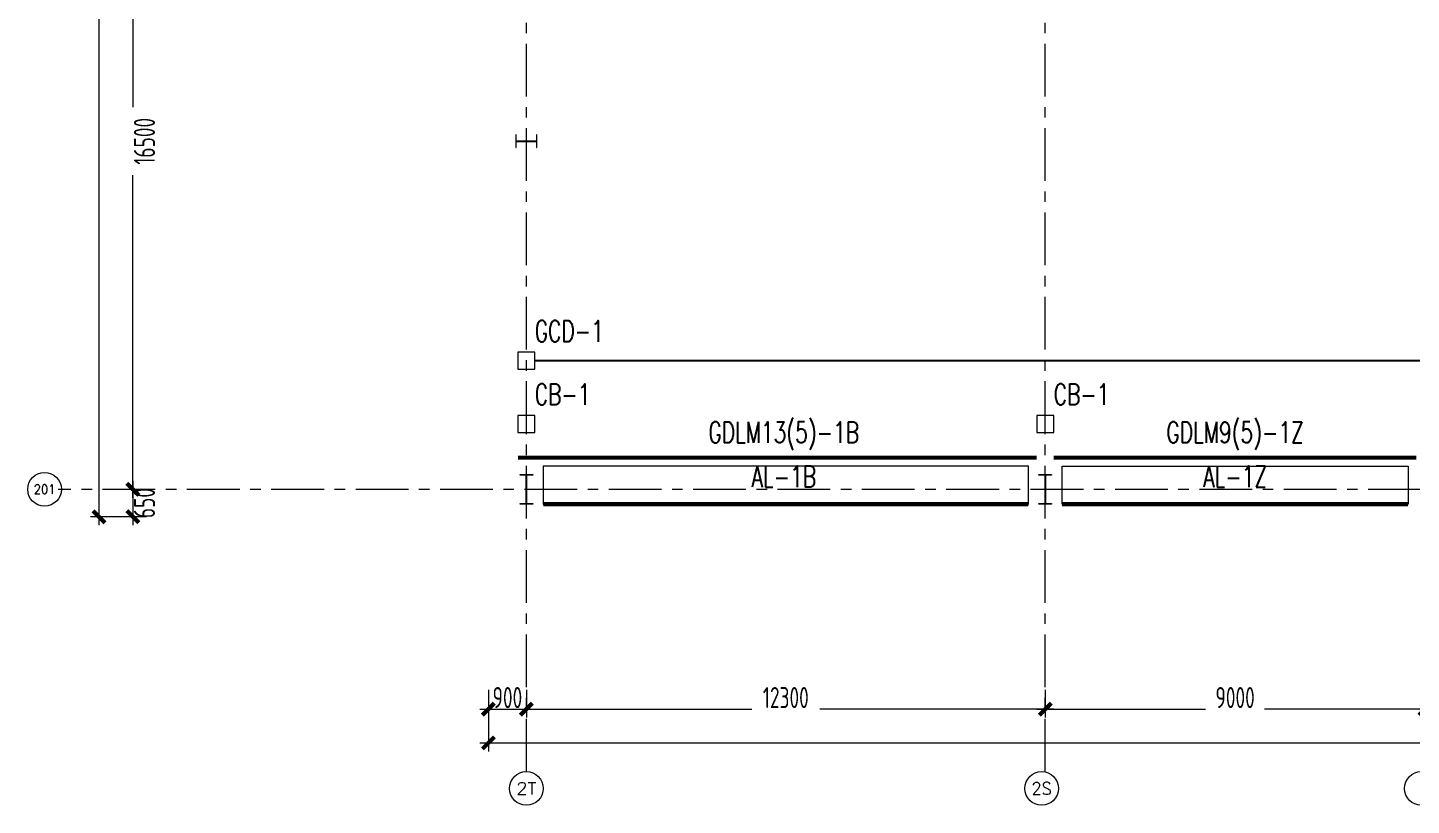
# Model space of a CAD drawing. Extents: x -1201378 to 2367219, y -619313 to 244905.
# Drawn here: x 1548120 to 1580919, y -71587 to -53156 of the extents above; entities that cross this region are included whole.
import ezdxf
from ezdxf.enums import TextEntityAlignment as Align

# ---------------------------------------------------------------- set-up
doc = ezdxf.new("R2010")
doc.units = 0
doc.header["$LTSCALE"] = 1000
doc.linetypes.add('CENTER', pattern=[2, 1.25, -0.25, 0.25, -0.25])
doc.layers.get('0').update_dxf_attribs({"linetype": 'CONTINUOUS'})
doc.layers.get('Defpoints').update_dxf_attribs({"linetype": 'CONTINUOUS'})
for name, color, linetype, lineweight in [('S-axis', 111, 'CONTINUOUS', 0), ('S-col', 2, 'CONTINUOUS', 0), ('S-dote', 5, 'CENTER', 0), ('THIN', 7, 'CONTINUOUS', 0), ('吊车梁', 4, 'CONTINUOUS', 0)]:
    doc.layers.add(name, color=color, linetype=linetype, lineweight=lineweight)
doc.styles.add('_TCH_AXIS', font='COMPLEX', dxfattribs={"bigfont": 'GBCBIG'})
doc.styles.add('TSSD_Dimension', font='tssdeng.shx', dxfattribs={"width": 0.7, "bigfont": 'hztxt.shx'})
doc.styles.add('TSSD_Rein', font='tj-romans1.shx', dxfattribs={"width": 0.7, "bigfont": 'tj-hztxt.shx'})
doc.dimstyles.new('TSSD_200_200', dxfattribs={"dimtxt": 500, "dimasz": 200, "dimexe": 200, "dimexo": 500, "dimgap": 200, "dimtad": 1, "dimdec": 0, "dimzin": 0, "dimdsep": 46, "dimtxsty": 'TSSD_Dimension', "dimblk": 'ARCHTICK', "dimcen": 0, "dimdle": 200, "dimclrt": 7, "dimadec": 0, "dimazin": 0, "dimtfac": 1, "dimtdec": 0, "dimtix": 1, "dimtmove": 2, "dimatfit": 3, "dimfxl": 1, "dimtolj": 1, "dimtzin": 0, "dimarcsym": 0})

# ---------------------------------------------------------------- blocks, each defined once
blk = doc.blocks.new('_ArchTick')
at = {"color": 0, "linetype": 'ByBlock', "const_width": 0.5}
blk.add_lwpolyline([(-0.71, -0.71), (0.71, 0.71)], dxfattribs=at)
blk = doc.blocks.new('*D59')
at = {"layer": 'Defpoints', "color": 0, "transparency": 16777216}
for p in [(-248565, -264098), (-249387, -264748), (-248565, -264748)]:
    blk.add_point(p, dxfattribs=at)
at = {"layer": 'S-axis', "color": 0, "lineweight": -2, "transparency": 16777216}
for p, q in [((-249387, -263898), (-249387, -264948)), ((-249065, -264098), (-249587, -264098)), ((-249065, -264748), (-249587, -264748))]:
    blk.add_line(p, q, dxfattribs=at)
at = {"layer": 'S-axis', "color": 0, "lineweight": -2, "transparency": 16777216, "xscale": 200, "yscale": 200, "zscale": 200}
for p, rotation in [((-249387, -264098), 90), ((-249387, -264748), 270)]:
    blk.add_blockref('_ArchTick', p, dxfattribs=dict(at, rotation=rotation))
at = {"layer": 'S-axis', "color": 7, "transparency": 16777216, "insert": (-249112, -264423), "char_height": 500, "attachment_point": 5, "rotation": 90, "style": 'TSSD_Dimension'}
blk.add_mtext('\\A1;650', dxfattribs=at)
blk = doc.blocks.new('*D60')
at = {"layer": 'Defpoints', "color": 0, "transparency": 16777216}
for p in [(-248565, -247598), (-249387, -264098), (-248565, -264098)]:
    blk.add_point(p, dxfattribs=at)
at = {"layer": 'S-axis', "color": 0, "lineweight": -2, "transparency": 16777216}
for p, q in [((-249065, -247598), (-249587, -247598)), ((-249387, -247398), (-249387, -255042)), ((-249387, -264298), (-249387, -256654)), ((-249065, -264098), (-249587, -264098))]:
    blk.add_line(p, q, dxfattribs=at)
at = {"layer": 'S-axis', "color": 0, "lineweight": -2, "transparency": 16777216, "xscale": 200, "yscale": 200, "zscale": 200}
for p, rotation in [((-249387, -247598), 90), ((-249387, -264098), 270)]:
    blk.add_blockref('_ArchTick', p, dxfattribs=dict(at, rotation=rotation))
at = {"layer": 'S-axis', "color": 7, "transparency": 16777216, "insert": (-249112, -255848), "char_height": 500, "attachment_point": 5, "rotation": 90, "style": 'TSSD_Dimension'}
blk.add_mtext('\\A1;16500', dxfattribs=at)
blk = doc.blocks.new('*D66')
at = {"layer": 'Defpoints', "color": 0, "transparency": 16777216}
for p in [(-240958, -268348), (-240058, -268348), (-240058, -269308)]:
    blk.add_point(p, dxfattribs=at)
at = {"layer": 'S-axis', "color": 0, "lineweight": -2, "transparency": 16777216}
for p, q in [((-240958, -268848), (-240958, -269508)), ((-240058, -268848), (-240058, -269508)), ((-241158, -269308), (-239858, -269308))]:
    blk.add_line(p, q, dxfattribs=at)
at = {"layer": 'S-axis', "color": 0, "lineweight": -2, "transparency": 16777216, "xscale": 200, "yscale": 200, "zscale": 200, "rotation": 180}
blk.add_blockref('_ArchTick', (-240958, -269308), dxfattribs=at)
at = {"layer": 'S-axis', "color": 0, "lineweight": -2, "transparency": 16777216, "xscale": 200, "yscale": 200, "zscale": 200}
blk.add_blockref('_ArchTick', (-240058, -269308), dxfattribs=at)
at = {"layer": 'S-axis', "color": 7, "transparency": 16777216, "insert": (-240508, -269033), "char_height": 500, "attachment_point": 5, "style": 'TSSD_Dimension'}
blk.add_mtext('\\A1;900', dxfattribs=at)
blk = doc.blocks.new('*D67')
at = {"layer": 'Defpoints', "color": 0, "transparency": 16777216}
for p in [(-240058, -268348), (-227758, -268348), (-227758, -269308)]:
    blk.add_point(p, dxfattribs=at)
at = {"layer": 'S-axis', "color": 0, "lineweight": -2, "transparency": 16777216}
for p, q in [((-240058, -268848), (-240058, -269508)), ((-227758, -268848), (-227758, -269508)), ((-240258, -269308), (-234714, -269308)), ((-227558, -269308), (-233103, -269308))]:
    blk.add_line(p, q, dxfattribs=at)
at = {"layer": 'S-axis', "color": 0, "lineweight": -2, "transparency": 16777216, "xscale": 200, "yscale": 200, "zscale": 200, "rotation": 180}
blk.add_blockref('_ArchTick', (-240058, -269308), dxfattribs=at)
at = {"layer": 'S-axis', "color": 0, "lineweight": -2, "transparency": 16777216, "xscale": 200, "yscale": 200, "zscale": 200}
blk.add_blockref('_ArchTick', (-227758, -269308), dxfattribs=at)
at = {"layer": 'S-axis', "color": 7, "transparency": 16777216, "insert": (-233908, -269033), "char_height": 500, "attachment_point": 5, "style": 'TSSD_Dimension'}
blk.add_mtext('\\A1;12300', dxfattribs=at)
blk = doc.blocks.new('*D68')
at = {"layer": 'Defpoints', "color": 0, "transparency": 16777216}
for p in [(-227758, -268348), (-218758, -268348), (-218758, -269308)]:
    blk.add_point(p, dxfattribs=at)
at = {"layer": 'S-axis', "color": 0, "lineweight": -2, "transparency": 16777216}
for p, q in [((-227758, -268848), (-227758, -269508)), ((-218758, -268848), (-218758, -269508)), ((-227958, -269308), (-223957, -269308)), ((-218558, -269308), (-222560, -269308))]:
    blk.add_line(p, q, dxfattribs=at)
at = {"layer": 'S-axis', "color": 0, "lineweight": -2, "transparency": 16777216, "xscale": 200, "yscale": 200, "zscale": 200, "rotation": 180}
blk.add_blockref('_ArchTick', (-227758, -269308), dxfattribs=at)
at = {"layer": 'S-axis', "color": 0, "lineweight": -2, "transparency": 16777216, "xscale": 200, "yscale": 200, "zscale": 200}
blk.add_blockref('_ArchTick', (-218758, -269308), dxfattribs=at)
at = {"layer": 'S-axis', "color": 7, "transparency": 16777216, "insert": (-223258, -269033), "char_height": 500, "attachment_point": 5, "style": 'TSSD_Dimension'}
blk.add_mtext('\\A1;9000', dxfattribs=at)
blk = doc.blocks.new('*D92')
at = {"layer": 'Defpoints', "color": 0, "transparency": 16777216}
for p in [(-240958, -268448), (-82958, -268448), (-82958, -270108)]:
    blk.add_point(p, dxfattribs=at)
at = {"layer": 'S-axis', "color": 0, "lineweight": -2, "transparency": 16777216}
for p, q in [((-240958, -268948), (-240958, -270308)), ((-82958, -268948), (-82958, -270308)), ((-241158, -270108), (-162899, -270108)), ((-82758, -270108), (-161018, -270108))]:
    blk.add_line(p, q, dxfattribs=at)
at = {"layer": 'S-axis', "color": 0, "lineweight": -2, "transparency": 16777216, "xscale": 200, "yscale": 200, "zscale": 200, "rotation": 180}
blk.add_blockref('_ArchTick', (-240958, -270108), dxfattribs=at)
at = {"layer": 'S-axis', "color": 0, "lineweight": -2, "transparency": 16777216, "xscale": 200, "yscale": 200, "zscale": 200}
blk.add_blockref('_ArchTick', (-82958, -270108), dxfattribs=at)
at = {"layer": 'S-axis', "color": 7, "transparency": 16777216, "insert": (-161958, -269833), "char_height": 500, "attachment_point": 5, "style": 'TSSD_Dimension'}
blk.add_mtext('\\A1;158000', dxfattribs=at)
blk = doc.blocks.new('*D114')
at = {"layer": 'Defpoints', "color": 0, "transparency": 16777216}
for p in [(-248665, -180948), (-250187, -264748), (-248665, -264748)]:
    blk.add_point(p, dxfattribs=at)
at = {"layer": 'S-axis', "color": 0, "lineweight": -2, "transparency": 16777216}
for p, q in [((-249165, -180948), (-250387, -180948)), ((-250187, -180748), (-250187, -222015)), ((-250187, -264948), (-250187, -223681)), ((-249165, -264748), (-250387, -264748))]:
    blk.add_line(p, q, dxfattribs=at)
at = {"layer": 'S-axis', "color": 0, "lineweight": -2, "transparency": 16777216, "xscale": 200, "yscale": 200, "zscale": 200}
for p, rotation in [((-250187, -180948), 90), ((-250187, -264748), 270)]:
    blk.add_blockref('_ArchTick', p, dxfattribs=dict(at, rotation=rotation))
at = {"layer": 'S-axis', "color": 7, "transparency": 16777216, "insert": (-249912, -222848), "char_height": 500, "attachment_point": 5, "rotation": 90, "style": 'TSSD_Dimension'}
blk.add_mtext('\\A1;83800', dxfattribs=at)
blk = doc.blocks.new('nt66')
at = {"layer": 'S-col'}
blk.add_lwpolyline([(-195790, 766820), (-195490, 766820), (-195490, 766808), (-195636, 766808), (-195636, 766132), (-195490, 766132), (-195490, 766120), (-195790, 766120), (-195790, 766132), (-195644, 766132), (-195644, 766808), (-195790, 766808)], close=True, dxfattribs=at)
blk = doc.blocks.new('33333')
for p in [(-89514, -126400), (-77214, -126400)]:
    blk.add_blockref('nt66', p)
blk = doc.blocks.new('2#轴网')
at = {"layer": 'S-axis'}
for centre in [(-251479.7, -264097), (-240058.5, -271187), (-227843.4, -271187), (-218843.4, -271187)]:
    blk.add_circle(centre, 400, dxfattribs=at)
at = {"layer": 'S-dote'}
for p, q in [((-240058.5, -270787), (-240058.5, -175198.2)), ((-227758.5, -270787), (-227758.5, -175298.2)), ((-74854.3, -264098.2), (-251154.3, -264098.2))]:
    blk.add_line(p, q, dxfattribs=at)
at = {"layer": 'S-axis', "style": '_TCH_AXIS'}
for s, height, p, p2 in [('201', 220.59, (-251737, -264207.3), (-251222.3, -264207.3)), ('2T', 288.12, (-240298.6, -271331.1), (-239818.4, -271331.1)), ('2S', 294.28, (-228081.6, -271334.2), (-227605.1, -271334.2))]:
    blk.add_text(s, height=height, dxfattribs=at).set_placement(p, p2, align=Align.FIT)
at = {"layer": 'S-axis'}
for base, p1, p2, angle, picture, middle in [((-250186.9, -264748.2), (-248664.7, -180948.2), (-248664.7, -264748.2), 270, '*D114', (-249911.9, -222848.2)), ((-249386.9, -264098.2), (-248564.7, -247598.2), (-248564.7, -264098.2), 270, '*D60', (-249111.9, -255848.2)), ((-249386.9, -264748.2), (-248564.7, -264098.2), (-248564.7, -264748.2), 270, '*D59', (-249111.9, -264423.2)), ((-240058.5, -269308.2), (-240958.5, -268348.2), (-240058.5, -268348.2), 0, '*D66', (-240508.5, -269033.2)), ((-82958.5, -270108.2), (-240958.5, -268448.2), (-82958.5, -268448.2), 0, '*D92', (-161958.5, -269833.2)), ((-227758.5, -269308.2), (-240058.5, -268348.2), (-227758.5, -268348.2), 0, '*D67', (-233908.5, -269033.2)), ((-218758.5, -269308.2), (-227758.5, -268348.2), (-218758.5, -268348.2), 0, '*D68', (-223258.5, -269033.2))]:
    dim = blk.add_linear_dim(base=base, p1=p1, p2=p2, angle=angle, dimstyle='TSSD_200_200', dxfattribs=at)
    dim.commit()
    dim.dimension.update_dxf_attribs({"geometry": picture, "text_midpoint": middle, "dimtype": 161})

msp = doc.modelspace()

# ---------------------------------------------------------------- linework, layer by layer
at = {"layer": 'S-col'}
msp.add_lwpolyline([(1560191.5, -55998.2), (1560191.5, -55698.2), (1560179.5, -55698.2), (1560179.5, -55844.2), (1559703.5, -55844.2), (1559703.5, -55698.2), (1559691.5, -55698.2), (1559691.5, -55998.2), (1559703.5, -55998.2), (1559703.5, -55852.2), (1560179.5, -55852.2), (1560179.5, -55998.2)], close=True, dxfattribs=at)
at = {"layer": '吊车梁'}
for points in [[(1559741.5, -61248.2), (1560141.5, -61248.2), (1560141.5, -60848.2), (1559741.5, -60848.2)], [(1559741.5, -62748.2), (1560141.5, -62748.2), (1560141.5, -62348.2), (1559741.5, -62348.2)], [(1572041.5, -62748.2), (1572441.5, -62748.2), (1572441.5, -62348.2), (1572041.5, -62348.2)], [(1560341.5, -64448.2), (1571841.5, -64448.2), (1571841.5, -63548.2), (1560341.5, -63548.2)], [(1580841.5, -64448.2), (1572641.5, -64448.2), (1572641.5, -63548.2), (1580841.5, -63548.2)]]:
    msp.add_lwpolyline(points, close=True, dxfattribs=at)
at = {"layer": '吊车梁', "color": 6, "const_width": 50}
msp.add_lwpolyline([(1560141.5, -61048.2), (1716041.5, -61048.2)], dxfattribs=at)
at = {"layer": '吊车梁', "const_width": 100}
for points in [[(1559741.5, -63348.2), (1572041.5, -63348.2)], [(1581041.5, -63348.2), (1572441.5, -63348.2)], [(1560341.5, -64448.2), (1571841.5, -64448.2)], [(1580841.5, -64448.2), (1572641.5, -64448.2)]]:
    msp.add_lwpolyline(points, dxfattribs=at)

# ---------------------------------------------------------------- block references
at = {"layer": 'S-axis'}
msp.add_blockref('2#轴网', (1800000, 200000), dxfattribs=at)
at = {"layer": 'S-col'}
msp.add_blockref('33333', (1845095.7, -704168.2), dxfattribs=at)

# ---------------------------------------------------------------- texts
at = {"layer": 'THIN', "style": 'TSSD_Rein', "width": 0.7}
for s, p in [('GCD-1', (1560141.5, -60748.2)), ('CB-1', (1560141.5, -62248.2)), ('CB-1', (1572441.5, -62248.2))]:
    msp.add_text(s, height=500, dxfattribs=at).set_placement(p, align=Align.BOTTOM_LEFT)
for s, p in [('GDLM13(5)-1B', (1566042.8, -63148.2)), ('GDLM9(5)-1Z', (1576741.5, -63148.2)), ('AL-1B', (1566042.8, -64194.4)), ('AL-1Z', (1576741.5, -64194.4))]:
    msp.add_text(s, height=500, dxfattribs=at).set_placement(p, align=Align.BOTTOM_CENTER)

doc.saveas('drawing.dxf')
